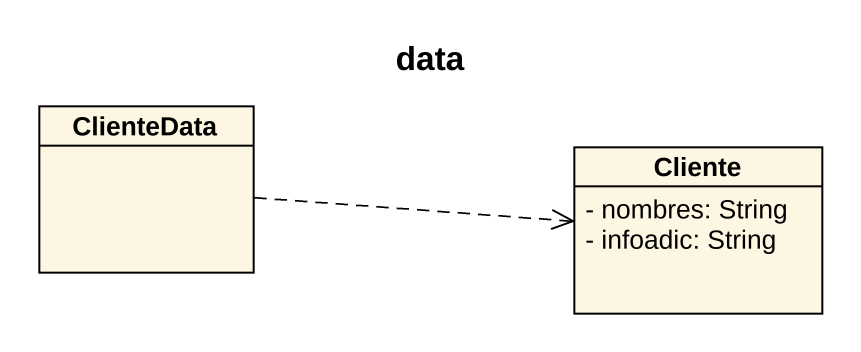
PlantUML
@startuml
title data
hide circle
hide empty members
skinparam classAttributeIconSize 0
class ClienteData
class Cliente {
  - nombres: String
  - infoadic: String
}
ClienteData .right.> Cliente
@enduml
